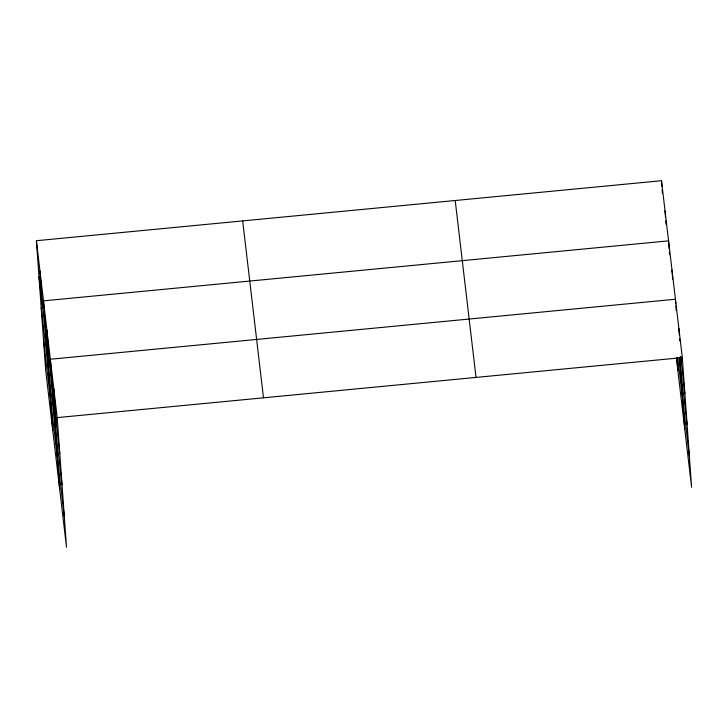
<?xml version="1.0" encoding="UTF-8"?>
<svg xmlns="http://www.w3.org/2000/svg" width="728" height="728" viewBox="0 0 728 728"><rect width="100%" height="100%" fill="white"/><g stroke="black" fill="none" stroke-linecap="round" stroke-linejoin="round"><path stroke-width="1.09" d="M36.4 240.713L57.212 417.617L66.512 547.292L45.691 370.388L36.4 240.713L661.488 180.708L682.309 357.612L691.6 487.287L676.421 358.276M57.212 417.617L682.309 357.612M680.534 356.62L684.893 393.675M679.315 358.331L687.105 424.57M677.759 357.603L689.389 456.392M455.209 200.509L476.021 377.413M242.679 220.912L263.49 397.816M38.984 276.767L59.796 453.671M41.196 307.662L62.007 484.566M43.48 339.494L64.292 516.398M678.869 328.428L679.351 335.189M679.597 338.566L679.761 340.822M680.889 356.593L681.454 364.482M675.757 303.74L675.438 299.235L50.341 359.241L59.641 488.916M675.921 305.997L676.248 310.501M679.606 357.357L684.73 428.91M671.999 270.043L672.645 279.061M669.132 248.739L668.568 240.859L43.48 300.855L52.771 430.53M669.378 252.125L669.542 254.372M676.913 357.293L677.859 370.534M665.028 210.783L665.51 217.545M665.756 220.921L666.002 224.306M661.488 180.708L661.898 186.341M662.134 189.717L662.38 193.102M53.781 388.424L56.365 424.488M46.91 330.048L49.495 366.102M39.94 270.78L42.524 306.843"/></g></svg>
